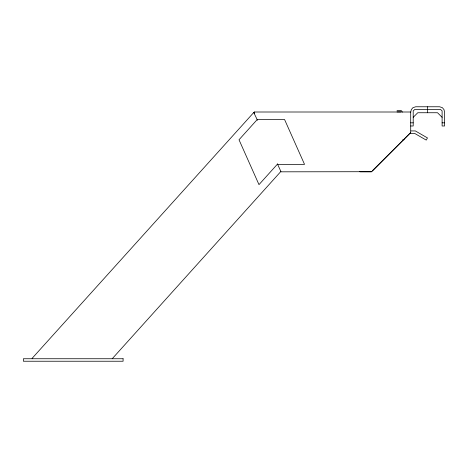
<?xml version="1.0" encoding="UTF-8"?>
<svg xmlns="http://www.w3.org/2000/svg" width="468" height="468" viewBox="0 0 468 468"><rect width="100%" height="100%" fill="white"/><g stroke="black" fill="none" stroke-linecap="round" stroke-linejoin="round"><path stroke-width="0.7" d="M410.705 112.238L411.296 109.658L412.922 107.687L415.689 106.768L439.616 106.768L442.383 107.687L444.009 109.658L444.6 112.238L444.6 125.986L442.108 125.986L442.108 110.869L440.587 109.5L414.718 109.5L413.197 110.869L413.197 125.986L410.705 125.986M32.76 358.74L32.081 358.383L253.791 112.466M112.209 358.745L280.882 171.469M253.937 112.653L254.58 112.004M413.197 117.316L417.772 112.741L437.533 112.741L442.108 117.316M254.381 113.496L254.381 112.004L410.705 112.004L410.705 132.579L371.791 171.703L281.04 171.82L277.337 163.712M372.569 170.51L410.705 132.579M396.999 110.407L400.491 110.407L401.719 110.916L402.234 112.15M396.999 111.905L400.766 111.905M410.705 122.832L413.197 122.832M442.108 122.832L444.6 122.832M410.974 130.929L415.332 130.929L427.471 137.931L426.225 140.09L414.666 133.421L409.57 133.421M402.737 139.756L404.077 139.756M371.399 171.82L360.237 171.791L359.646 171.382M253.644 112.332L257.488 120.288M427.653 106.768L427.653 112.741M257.283 119.492L239.019 139.774L258.985 184.632L277.249 164.356L304.539 164.373L284.556 119.498L257.283 119.492M123.09 358.74L23.4 358.74L23.4 361.232L123.09 361.232L123.09 358.74"/></g></svg>
